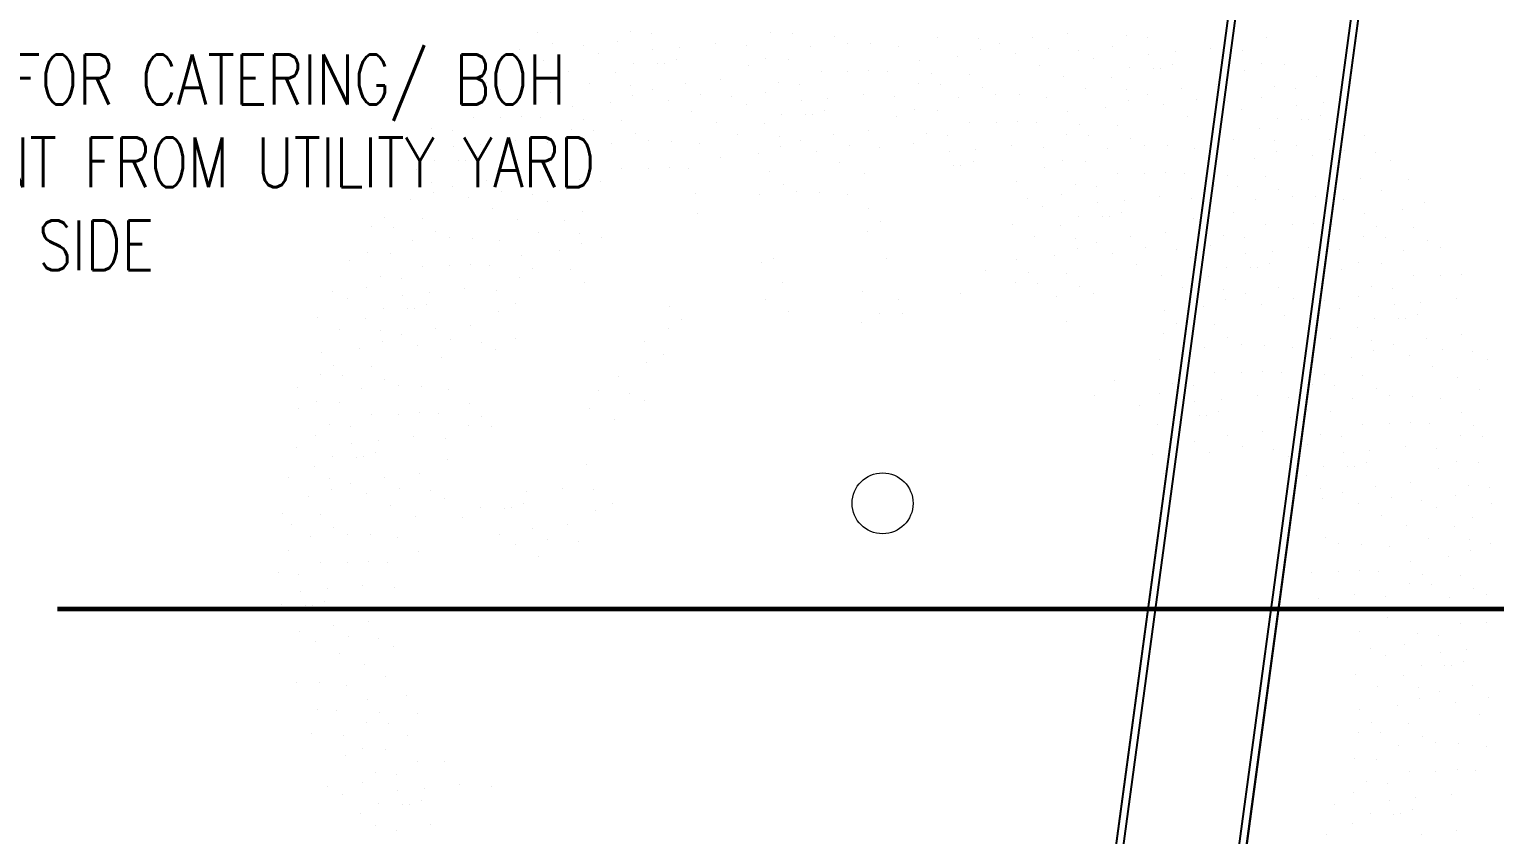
# Model space of a CAD drawing. Header units: metres. Extents: x 42 to 199, y -121 to 268.
# Drawn here: x 130.511 to 133.459, y -57.983 to -56.362 of the extents above; entities that cross this region are included whole.
import ezdxf
from ezdxf.enums import TextEntityAlignment as Align

# ---------------------------------------------------------------- set-up
doc = ezdxf.new("R2010")
doc.units = ezdxf.units.M
doc.header["$LTSCALE"] = 0.3
doc.linetypes.add('DASHDOT2', pattern=[0.5, 0.25, -0.125, 0, -0.125])
doc.layers.get('0').update_dxf_attribs({"color": 8})
for name, color, linetype, lineweight in [('A-AnnO-section lines', 8, 'Continuous', 18), ('A-LANDSCAPE', 8, 'Continuous', 5), ('DA HOUSE ARCH LAYOUT', 8, 'Continuous', 9)]:
    doc.layers.add(name, color=color, linetype=linetype, lineweight=lineweight)
for name, color, linetype in [('A-Site Boundary', 8, 'Continuous'), ('A-TEXT ARCHITECURAL', 8, 'Continuous'), ('A-Wall-Full', 8, 'Continuous'), ('A-Wall-Plst', 8, 'Continuous')]:
    doc.layers.add(name, color=color, linetype=linetype)
doc.styles.add('ROMANS', font='romans.shx', dxfattribs={"width": 0.8, "height": 0.5})
doc.styles.get("Standard").update_dxf_attribs({"font": 'arial.ttf'})

# ---------------------------------------------------------------- blocks, each defined once
blk = doc.blocks.new('zw$195B-flat-1-flat-1-flat-1-flat-1-flat-1-flat-1')
at = {"layer": 'A-Site Boundary', "color": 8, "ltscale": 0.6}
for points in [[(-3.9776, -0.1085), (-3.4816, 5.5764), (-2.9436, 11.7416), (-2.5633, 16.1008), (-2.2011, 20.2521), (1.5727, 19.7419), (5.0323, 19.2741), (8.9429, 18.7454), (12.7318, 18.2331), (16.7243, 17.6933), (21.1213, 17.0988), (25.111, 16.5594), (27.3947, 16.2506), (29.2079, 16.0055), (32.0196, 15.6253), (31.5318, 10.718), (30.9785, 5.1523), (30.2862, -1.8121)], [(-3.7186, -0.1311), (-3.2226, 5.5538), (-2.6846, 11.719), (-2.3043, 16.0782), (-1.9657, 19.9579), (1.5378, 19.4842), (4.9975, 19.0165), (8.9081, 18.4878), (12.6969, 17.9755), (16.6894, 17.4357), (21.0864, 16.8412), (25.0762, 16.3017), (27.3599, 15.993), (29.173, 15.7478), (31.7361, 15.4013), (31.2731, 10.7437), (30.7198, 5.178), (30.0275, -1.7864)]]:
    blk.add_lwpolyline(points, dxfattribs=at)
blk = doc.blocks.new('zw$CD40')
at = {"color": 8, "linetype": 'DASHDOT2', "ltscale": 0.3, "const_width": 0.0000907}
blk.add_lwpolyline([(0.040128, 0.002699), (0.003069, 0.002699)], dxfattribs=at)
at = {"color": 8}
blk.add_attdef("A'", text='', height=0.003, dxfattribs=at).set_placement((0.04437, 0.002721), align=Align.MIDDLE)
blk = doc.blocks.new('SECTION LINES')
at = {"layer": 'A-AnnO-section lines', "color": 8, "xscale": 100, "yscale": 100, "zscale": 100, "rotation": 359.9999999999997}
blk.add_blockref('zw$CD40', (130.2605, -57.7984, -28.1122), dxfattribs=at)
blk = doc.blocks.new('MUSTER_0')
at = {"color": 8, "linetype": 'Continuous', "transparency": 33554585}
for p, q in [((5.4788, -0.6798), (5.4788, -0.6798)), ((5.5648, -0.6858), (5.5648, -0.6858)), ((5.7638, -0.6818), (5.7638, -0.6818)), ((5.3288, -0.7253), (5.3288, -0.7253)), ((5.3903, -0.7353), (5.3903, -0.7353)), ((5.5813, -0.7438), (5.5813, -0.7438)), ((5.6598, -0.7358), (5.6598, -0.7358)), ((5.3113, -0.7838), (5.3113, -0.7838)), ((5.4993, -0.7658), (5.4993, -0.7658)), ((5.8113, -0.7838), (5.8113, -0.7838)), ((5.0218, -0.8358), (5.0218, -0.8358)), ((5.1068, -0.8063), (5.1068, -0.8063)), ((5.2078, -0.8393), (5.2078, -0.8393)), ((5.2478, -0.8353), (5.2478, -0.8353)), ((5.3793, -0.8188), (5.3793, -0.8188)), ((5.5218, -0.8358), (5.5218, -0.8358)), ((5.6068, -0.8063), (5.6068, -0.8063)), ((5.7078, -0.8393), (5.7078, -0.8393)), ((5.7478, -0.8353), (5.7478, -0.8353)), ((4.8643, -0.8778), (4.8643, -0.8778)), ((5.0158, -0.8833), (5.0158, -0.8833)), ((5.1353, -0.8868), (5.1353, -0.8868)), ((5.2723, -0.8678), (5.2723, -0.8678)), ((5.3643, -0.8778), (5.3643, -0.8778)), ((5.5158, -0.8833), (5.5158, -0.8833)), ((5.6353, -0.8868), (5.6353, -0.8868)), ((5.7723, -0.8678), (5.7723, -0.8678)), ((4.7433, -0.9168), (4.7433, -0.9168)), ((4.9033, -0.9303), (4.9033, -0.9303)), ((5.2433, -0.9168), (5.2433, -0.9168)), ((5.2803, -0.8888), (5.2803, -0.8888)), ((5.4033, -0.9303), (5.4033, -0.9303)), ((5.7433, -0.9168), (5.7433, -0.9168)), ((5.7803, -0.8888), (5.7803, -0.8888)), ((4.6948, -0.9388), (4.6948, -0.9388)), ((4.8033, -0.9608), (4.8033, -0.9608)), ((4.8728, -0.9468), (4.8728, -0.9468)), ((4.9903, -0.9373), (4.9903, -0.9373)), ((5.0683, -0.9448), (5.0683, -0.9448)), ((5.1948, -0.9388), (5.1948, -0.9388)), ((5.3033, -0.9608), (5.3033, -0.9608)), ((5.3728, -0.9468), (5.3728, -0.9468)), ((5.4903, -0.9373), (5.4903, -0.9373)), ((5.5683, -0.9448), (5.5683, -0.9448)), ((5.6948, -0.9388), (5.6948, -0.9388)), ((5.8033, -0.9608), (5.8033, -0.9608)), ((4.5493, -1.0133), (4.5493, -1.0133)), ((4.6318, -0.9968), (4.6318, -0.9968)), ((4.7103, -1.0038), (4.7103, -1.0038)), ((4.8508, -1.0043), (4.8508, -1.0043)), ((4.9473, -0.9908), (4.9473, -0.9908)), ((5.0493, -1.0133), (5.0493, -1.0133)), ((5.1318, -0.9968), (5.1318, -0.9968)), ((5.2103, -1.0038), (5.2103, -1.0038)), ((5.3508, -1.0043), (5.3508, -1.0043)), ((5.4473, -0.9908), (5.4473, -0.9908)), ((5.5493, -1.0133), (5.5493, -1.0133)), ((5.6318, -0.9968), (5.6318, -0.9968)), ((5.7103, -1.0038), (5.7103, -1.0038)), ((5.8508, -1.0043), (5.8508, -1.0043)), ((4.4118, -1.0718), (4.4118, -1.0718)), ((4.5268, -1.0523), (4.5268, -1.0523)), ((4.6528, -1.0668), (4.6528, -1.0668)), ((4.7563, -1.0328), (4.7563, -1.0328)), ((4.9118, -1.0718), (4.9118, -1.0718)), ((5.0268, -1.0523), (5.0268, -1.0523)), ((5.1528, -1.0668), (5.1528, -1.0668)), ((5.2563, -1.0328), (5.2563, -1.0328)), ((5.4118, -1.0718), (5.4118, -1.0718)), ((5.5268, -1.0523), (5.5268, -1.0523)), ((5.6528, -1.0668), (5.6528, -1.0668)), ((5.7563, -1.0328), (5.7563, -1.0328)), ((5.9118, -1.0718), (5.9118, -1.0718)), ((4.3118, -1.0783), (4.3118, -1.0783)), ((4.4998, -1.1013), (4.4998, -1.1013)), ((4.5693, -1.0808), (4.5693, -1.0808)), ((4.6923, -1.1123), (4.6923, -1.1123)), ((4.8118, -1.0783), (4.8118, -1.0783)), ((4.9998, -1.1013), (4.9998, -1.1013)), ((5.0693, -1.0808), (5.0693, -1.0808)), ((5.1923, -1.1123), (5.1923, -1.1123)), ((5.3118, -1.0783), (5.3118, -1.0783)), ((5.4998, -1.1013), (5.4998, -1.1013)), ((5.5693, -1.0808), (5.5693, -1.0808)), ((5.8118, -1.0783), (5.8118, -1.0783)), ((4.3043, -1.1313), (4.3043, -1.1313)), ((4.3973, -1.1493), (4.3973, -1.1493)), ((4.6328, -1.1383), (4.6328, -1.1383)), ((4.8043, -1.1313), (4.8043, -1.1313)), ((4.8973, -1.1493), (4.8973, -1.1493)), ((5.1328, -1.1383), (5.1328, -1.1383)), ((5.3043, -1.1313), (5.3043, -1.1313)), ((5.3973, -1.1493), (5.3973, -1.1493)), ((4.2638, -1.1818), (4.2638, -1.1818)), ((4.4788, -1.1798), (4.4788, -1.1798)), ((4.5648, -1.1858), (4.5648, -1.1858)), ((4.7638, -1.1818), (4.7638, -1.1818)), ((4.9788, -1.1798), (4.9788, -1.1798)), ((5.0648, -1.1858), (5.0648, -1.1858)), ((5.2638, -1.1818), (5.2638, -1.1818)), ((4.0813, -1.2438), (4.0813, -1.2438)), ((4.1598, -1.2358), (4.1598, -1.2358)), ((4.3288, -1.2253), (4.3288, -1.2253)), ((4.3903, -1.2353), (4.3903, -1.2353)), ((4.5813, -1.2438), (4.5813, -1.2438)), ((4.6598, -1.2358), (4.6598, -1.2358)), ((4.8288, -1.2253), (4.8288, -1.2253)), ((4.8903, -1.2353), (4.8903, -1.2353)), ((5.0813, -1.2438), (5.0813, -1.2438)), ((5.1598, -1.2358), (5.1598, -1.2358)), ((4.1068, -1.3063), (4.1068, -1.3063)), ((4.3113, -1.2838), (4.3113, -1.2838)), ((4.4993, -1.2658), (4.4993, -1.2658)), ((4.6068, -1.3063), (4.6068, -1.3063)), ((4.8113, -1.2838), (4.8113, -1.2838)), ((4.9993, -1.2658), (4.9993, -1.2658)), ((5.1068, -1.3063), (5.1068, -1.3063)), ((4.0218, -1.3358), (4.0218, -1.3358)), ((4.2078, -1.3393), (4.2078, -1.3393)), ((4.2478, -1.3353), (4.2478, -1.3353)), ((4.3793, -1.3188), (4.3793, -1.3188)), ((4.5218, -1.3358), (4.5218, -1.3358)), ((4.7078, -1.3393), (4.7078, -1.3393)), ((4.7478, -1.3353), (4.7478, -1.3353)), ((4.8793, -1.3188), (4.8793, -1.3188)), ((5.0218, -1.3358), (5.0218, -1.3358)), ((5.2078, -1.3393), (5.2078, -1.3393)), ((5.2478, -1.3353), (5.2478, -1.3353)), ((4.0158, -1.3833), (4.0158, -1.3833)), ((4.1353, -1.3868), (4.1353, -1.3868)), ((4.2723, -1.3678), (4.2723, -1.3678)), ((4.2803, -1.3888), (4.2803, -1.3888)), ((4.3643, -1.3778), (4.3643, -1.3778)), ((4.5158, -1.3833), (4.5158, -1.3833)), ((4.6353, -1.3868), (4.6353, -1.3868)), ((4.7723, -1.3678), (4.7723, -1.3678)), ((4.7803, -1.3888), (4.7803, -1.3888)), ((4.8643, -1.3778), (4.8643, -1.3778)), ((5.0158, -1.3833), (5.0158, -1.3833)), ((5.1353, -1.3868), (5.1353, -1.3868)), ((3.9033, -1.4303), (3.9033, -1.4303)), ((3.9903, -1.4373), (3.9903, -1.4373)), ((4.0683, -1.4448), (4.0683, -1.4448)), ((4.1948, -1.4388), (4.1948, -1.4388)), ((4.2433, -1.4168), (4.2433, -1.4168)), ((4.3728, -1.4468), (4.3728, -1.4468)), ((4.4033, -1.4303), (4.4033, -1.4303)), ((4.4903, -1.4373), (4.4903, -1.4373)), ((4.5683, -1.4448), (4.5683, -1.4448)), ((4.6948, -1.4388), (4.6948, -1.4388)), ((4.7433, -1.4168), (4.7433, -1.4168)), ((4.8728, -1.4468), (4.8728, -1.4468)), ((4.9033, -1.4303), (4.9033, -1.4303)), ((3.9473, -1.4908), (3.9473, -1.4908)), ((4.3033, -1.4608), (4.3033, -1.4608)), ((4.4473, -1.4908), (4.4473, -1.4908)), ((4.8033, -1.4608), (4.8033, -1.4608)), ((3.8508, -1.5043), (3.8508, -1.5043)), ((4.0493, -1.5133), (4.0493, -1.5133)), ((4.1318, -1.4968), (4.1318, -1.4968)), ((4.2103, -1.5038), (4.2103, -1.5038)), ((4.2563, -1.5328), (4.2563, -1.5328)), ((4.3508, -1.5043), (4.3508, -1.5043)), ((4.5493, -1.5133), (4.5493, -1.5133)), ((4.6318, -1.4968), (4.6318, -1.4968)), ((4.7103, -1.5038), (4.7103, -1.5038)), ((4.7563, -1.5328), (4.7563, -1.5328)), ((4.8508, -1.5043), (4.8508, -1.5043)), ((3.8118, -1.5783), (3.8118, -1.5783)), ((3.9118, -1.5718), (3.9118, -1.5718)), ((4.0268, -1.5523), (4.0268, -1.5523)), ((4.0693, -1.5808), (4.0693, -1.5808)), ((4.1528, -1.5668), (4.1528, -1.5668)), ((4.3118, -1.5783), (4.3118, -1.5783)), ((4.4118, -1.5718), (4.4118, -1.5718)), ((4.5268, -1.5523), (4.5268, -1.5523)), ((4.5693, -1.5808), (4.5693, -1.5808)), ((4.6528, -1.5668), (4.6528, -1.5668)), ((4.8118, -1.5783), (4.8118, -1.5783)), ((3.8043, -1.6313), (3.8043, -1.6313)), ((3.9998, -1.6013), (3.9998, -1.6013)), ((4.1923, -1.6123), (4.1923, -1.6123)), ((4.3043, -1.6313), (4.3043, -1.6313)), ((4.4998, -1.6013), (4.4998, -1.6013)), ((4.6923, -1.6123), (4.6923, -1.6123)), ((4.8043, -1.6313), (4.8043, -1.6313)), ((3.7638, -1.6818), (3.7638, -1.6818)), ((3.8973, -1.6493), (3.8973, -1.6493)), ((3.9788, -1.6798), (3.9788, -1.6798)), ((4.1328, -1.6383), (4.1328, -1.6383)), ((4.2638, -1.6818), (4.2638, -1.6818)), ((4.3973, -1.6493), (4.3973, -1.6493)), ((4.4788, -1.6798), (4.4788, -1.6798)), ((4.6328, -1.6383), (4.6328, -1.6383)), ((4.7638, -1.6818), (4.7638, -1.6818)), ((3.8288, -1.7253), (3.8288, -1.7253)), ((4.0648, -1.6858), (4.0648, -1.6858)), ((4.3288, -1.7253), (4.3288, -1.7253)), ((4.5648, -1.6858), (4.5648, -1.6858)), ((4.8288, -1.7253), (4.8288, -1.7253)), ((3.8903, -1.7353), (3.8903, -1.7353)), ((3.9993, -1.7658), (3.9993, -1.7658)), ((4.0813, -1.7438), (4.0813, -1.7438)), ((4.1598, -1.7358), (4.1598, -1.7358)), ((4.3903, -1.7353), (4.3903, -1.7353)), ((4.4993, -1.7658), (4.4993, -1.7658)), ((4.5813, -1.7438), (4.5813, -1.7438)), ((4.6598, -1.7358), (4.6598, -1.7358)), ((3.8113, -1.7838), (3.8113, -1.7838)), ((3.8793, -1.8188), (3.8793, -1.8188)), ((4.1068, -1.8063), (4.1068, -1.8063)), ((4.3113, -1.7838), (4.3113, -1.7838)), ((4.3793, -1.8188), (4.3793, -1.8188)), ((4.6068, -1.8063), (4.6068, -1.8063)), ((4.8113, -1.7838), (4.8113, -1.7838)), ((4.8793, -1.8188), (4.8793, -1.8188)), ((3.7078, -1.8393), (3.7078, -1.8393)), ((3.7478, -1.8353), (3.7478, -1.8353)), ((3.7723, -1.8678), (3.7723, -1.8678)), ((4.0218, -1.8358), (4.0218, -1.8358)), ((4.2078, -1.8393), (4.2078, -1.8393)), ((4.2478, -1.8353), (4.2478, -1.8353)), ((4.2723, -1.8678), (4.2723, -1.8678)), ((4.5218, -1.8358), (4.5218, -1.8358)), ((4.7078, -1.8393), (4.7078, -1.8393)), ((4.7478, -1.8353), (4.7478, -1.8353)), ((4.7723, -1.8678), (4.7723, -1.8678)), ((3.6353, -1.8868), (3.6353, -1.8868)), ((3.7803, -1.8888), (3.7803, -1.8888)), ((3.8643, -1.8778), (3.8643, -1.8778)), ((4.0158, -1.8833), (4.0158, -1.8833)), ((4.1353, -1.8868), (4.1353, -1.8868)), ((4.2803, -1.8888), (4.2803, -1.8888)), ((4.3643, -1.8778), (4.3643, -1.8778)), ((4.5158, -1.8833), (4.5158, -1.8833)), ((4.6353, -1.8868), (4.6353, -1.8868)), ((4.7803, -1.8888), (4.7803, -1.8888)), ((4.8643, -1.8778), (4.8643, -1.8778)), ((3.6948, -1.9388), (3.6948, -1.9388)), ((3.7433, -1.9168), (3.7433, -1.9168)), ((3.8033, -1.9608), (3.8033, -1.9608)), ((3.8728, -1.9468), (3.8728, -1.9468)), ((3.9033, -1.9303), (3.9033, -1.9303)), ((3.9903, -1.9373), (3.9903, -1.9373)), ((4.0683, -1.9448), (4.0683, -1.9448)), ((4.1948, -1.9388), (4.1948, -1.9388)), ((4.2433, -1.9168), (4.2433, -1.9168)), ((4.3033, -1.9608), (4.3033, -1.9608)), ((4.3728, -1.9468), (4.3728, -1.9468)), ((4.4033, -1.9303), (4.4033, -1.9303)), ((4.4903, -1.9373), (4.4903, -1.9373)), ((4.5683, -1.9448), (4.5683, -1.9448)), ((4.6948, -1.9388), (4.6948, -1.9388)), ((4.7433, -1.9168), (4.7433, -1.9168)), ((4.8033, -1.9608), (4.8033, -1.9608)), ((4.8728, -1.9468), (4.8728, -1.9468)), ((4.9033, -1.9303), (4.9033, -1.9303)), ((4.9903, -1.9373), (4.9903, -1.9373)), ((3.6318, -1.9968), (3.6318, -1.9968)), ((3.7103, -2.0038), (3.7103, -2.0038)), ((3.8508, -2.0043), (3.8508, -2.0043)), ((3.9473, -1.9908), (3.9473, -1.9908)), ((4.1318, -1.9968), (4.1318, -1.9968)), ((4.2103, -2.0038), (4.2103, -2.0038)), ((4.3508, -2.0043), (4.3508, -2.0043)), ((4.4473, -1.9908), (4.4473, -1.9908)), ((4.6318, -1.9968), (4.6318, -1.9968)), ((4.7103, -2.0038), (4.7103, -2.0038)), ((4.8508, -2.0043), (4.8508, -2.0043)), ((4.9473, -1.9908), (4.9473, -1.9908)), ((3.7563, -2.0328), (3.7563, -2.0328)), ((4.0268, -2.0523), (4.0268, -2.0523)), ((4.0493, -2.0133), (4.0493, -2.0133)), ((4.2563, -2.0328), (4.2563, -2.0328)), ((4.5268, -2.0523), (4.5268, -2.0523)), ((4.5493, -2.0133), (4.5493, -2.0133)), ((4.7563, -2.0328), (4.7563, -2.0328)), ((3.5693, -2.0808), (3.5693, -2.0808)), ((3.6528, -2.0668), (3.6528, -2.0668)), ((3.8118, -2.0783), (3.8118, -2.0783)), ((3.9118, -2.0718), (3.9118, -2.0718)), ((3.9998, -2.1013), (3.9998, -2.1013)), ((4.0693, -2.0808), (4.0693, -2.0808)), ((4.1528, -2.0668), (4.1528, -2.0668)), ((4.3118, -2.0783), (4.3118, -2.0783)), ((4.4118, -2.0718), (4.4118, -2.0718)), ((4.4998, -2.1013), (4.4998, -2.1013)), ((4.5693, -2.0808), (4.5693, -2.0808)), ((4.6528, -2.0668), (4.6528, -2.0668)), ((4.8118, -2.0783), (4.8118, -2.0783)), ((3.6328, -2.1383), (3.6328, -2.1383)), ((3.6923, -2.1123), (3.6923, -2.1123)), ((3.8043, -2.1313), (3.8043, -2.1313)), ((3.8973, -2.1493), (3.8973, -2.1493)), ((4.1328, -2.1383), (4.1328, -2.1383)), ((4.1923, -2.1123), (4.1923, -2.1123)), ((4.3043, -2.1313), (4.3043, -2.1313)), ((4.3973, -2.1493), (4.3973, -2.1493)), ((3.7638, -2.1818), (3.7638, -2.1818)), ((3.9788, -2.1798), (3.9788, -2.1798)), ((4.0648, -2.1858), (4.0648, -2.1858)), ((4.2638, -2.1818), (4.2638, -2.1818)), ((4.7638, -2.1818), (4.7638, -2.1818)), ((3.6598, -2.2358), (3.6598, -2.2358)), ((3.8288, -2.2253), (3.8288, -2.2253)), ((3.8903, -2.2353), (3.8903, -2.2353)), ((4.1598, -2.2358), (4.1598, -2.2358)), ((4.3288, -2.2253), (4.3288, -2.2253)), ((4.3903, -2.2353), (4.3903, -2.2353)), ((4.8288, -2.2253), (4.8288, -2.2253)), ((3.8113, -2.2838), (3.8113, -2.2838)), ((3.9993, -2.2658), (3.9993, -2.2658)), ((4.0813, -2.2438), (4.0813, -2.2438)), ((4.3113, -2.2838), (4.3113, -2.2838)), ((3.7478, -2.3353), (3.7478, -2.3353)), ((3.8793, -2.3188), (3.8793, -2.3188)), ((4.0218, -2.3358), (4.0218, -2.3358)), ((4.1068, -2.3063), (4.1068, -2.3063)), ((4.2478, -2.3353), (4.2478, -2.3353)), ((4.3793, -2.3188), (4.3793, -2.3188)), ((4.5218, -2.3358), (4.5218, -2.3358)), ((3.7078, -2.3393), (3.7078, -2.3393)), ((3.7723, -2.3678), (3.7723, -2.3678)), ((3.8643, -2.3778), (3.8643, -2.3778)), ((4.0158, -2.3833), (4.0158, -2.3833)), ((4.2078, -2.3393), (4.2078, -2.3393)), ((4.2723, -2.3678), (4.2723, -2.3678)), ((4.3643, -2.3778), (4.3643, -2.3778)), ((4.5158, -2.3833), (4.5158, -2.3833)), ((3.7433, -2.4168), (3.7433, -2.4168)), ((3.7803, -2.3888), (3.7803, -2.3888)), ((3.9033, -2.4303), (3.9033, -2.4303)), ((4.1353, -2.3868), (4.1353, -2.3868)), ((4.2433, -2.4168), (4.2433, -2.4168)), ((4.2803, -2.3888), (4.2803, -2.3888)), ((4.4033, -2.4303), (4.4033, -2.4303)), ((4.6353, -2.3868), (4.6353, -2.3868)), ((3.6948, -2.4388), (3.6948, -2.4388)), ((3.8033, -2.4608), (3.8033, -2.4608)), ((3.8728, -2.4468), (3.8728, -2.4468)), ((3.9903, -2.4373), (3.9903, -2.4373)), ((4.0683, -2.4448), (4.0683, -2.4448)), ((4.1948, -2.4388), (4.1948, -2.4388)), ((4.3033, -2.4608), (4.3033, -2.4608)), ((4.3728, -2.4468), (4.3728, -2.4468)), ((4.4903, -2.4373), (4.4903, -2.4373)), ((4.5683, -2.4448), (4.5683, -2.4448)), ((3.7103, -2.5038), (3.7103, -2.5038)), ((3.8508, -2.5043), (3.8508, -2.5043)), ((3.9473, -2.4908), (3.9473, -2.4908)), ((4.0493, -2.5133), (4.0493, -2.5133)), ((4.1318, -2.4968), (4.1318, -2.4968)), ((4.2103, -2.5038), (4.2103, -2.5038)), ((4.3508, -2.5043), (4.3508, -2.5043)), ((4.4473, -2.4908), (4.4473, -2.4908)), ((4.5493, -2.5133), (4.5493, -2.5133)), ((3.7563, -2.5328), (3.7563, -2.5328)), ((4.0268, -2.5523), (4.0268, -2.5523)), ((4.1528, -2.5668), (4.1528, -2.5668)), ((4.2563, -2.5328), (4.2563, -2.5328)), ((4.5268, -2.5523), (4.5268, -2.5523)), ((3.8118, -2.5783), (3.8118, -2.5783)), ((3.9118, -2.5718), (3.9118, -2.5718)), ((3.9998, -2.6013), (3.9998, -2.6013)), ((4.0693, -2.5808), (4.0693, -2.5808)), ((4.1923, -2.6123), (4.1923, -2.6123)), ((4.3118, -2.5783), (4.3118, -2.5783)), ((4.4118, -2.5718), (4.4118, -2.5718)), ((4.4998, -2.6013), (4.4998, -2.6013)), ((4.5693, -2.5808), (4.5693, -2.5808)), ((3.8043, -2.6313), (3.8043, -2.6313)), ((3.8973, -2.6493), (3.8973, -2.6493)), ((4.1328, -2.6383), (4.1328, -2.6383)), ((4.3043, -2.6313), (4.3043, -2.6313)), ((4.3973, -2.6493), (4.3973, -2.6493)), ((3.7638, -2.6818), (3.7638, -2.6818)), ((3.9788, -2.6798), (3.9788, -2.6798)), ((4.0648, -2.6858), (4.0648, -2.6858)), ((4.2638, -2.6818), (4.2638, -2.6818)), ((4.5648, -2.6858), (4.5648, -2.6858)), ((3.8288, -2.7253), (3.8288, -2.7253)), ((3.8903, -2.7353), (3.8903, -2.7353)), ((4.0813, -2.7438), (4.0813, -2.7438)), ((4.1598, -2.7358), (4.1598, -2.7358)), ((4.6598, -2.7358), (4.6598, -2.7358)), ((3.8113, -2.7838), (3.8113, -2.7838)), ((3.9993, -2.7658), (3.9993, -2.7658)), ((3.8793, -2.8188), (3.8793, -2.8188)), ((4.0218, -2.8358), (4.0218, -2.8358)), ((4.1068, -2.8063), (4.1068, -2.8063)), ((4.2078, -2.8393), (4.2078, -2.8393)), ((4.2478, -2.8353), (4.2478, -2.8353)), ((3.8643, -2.8778), (3.8643, -2.8778)), ((4.0158, -2.8833), (4.0158, -2.8833)), ((4.1353, -2.8868), (4.1353, -2.8868)), ((4.2723, -2.8678), (4.2723, -2.8678)), ((4.2803, -2.8888), (4.2803, -2.8888)), ((4.7803, -2.8888), (4.7803, -2.8888)), ((3.9033, -2.9303), (3.9033, -2.9303)), ((3.9903, -2.9373), (3.9903, -2.9373)), ((4.1948, -2.9388), (4.1948, -2.9388)), ((4.2433, -2.9168), (4.2433, -2.9168)), ((4.7433, -2.9168), (4.7433, -2.9168)), ((3.8728, -2.9468), (3.8728, -2.9468)), ((3.9473, -2.9908), (3.9473, -2.9908)), ((4.0683, -2.9448), (4.0683, -2.9448)), ((4.8033, -2.9608), (4.8033, -2.9608)), ((4.0493, -3.0133), (4.0493, -3.0133)), ((4.1318, -2.9968), (4.1318, -2.9968)), ((4.2103, -3.0038), (4.2103, -3.0038)), ((4.2563, -3.0328), (4.2563, -3.0328)), ((4.6318, -2.9968), (4.6318, -2.9968)), ((4.7563, -3.0328), (4.7563, -3.0328)), ((4.8508, -3.0043), (4.8508, -3.0043)), ((3.9118, -3.0718), (3.9118, -3.0718)), ((4.0268, -3.0523), (4.0268, -3.0523)), ((4.0693, -3.0808), (4.0693, -3.0808)), ((4.1528, -3.0668), (4.1528, -3.0668)), ((4.5268, -3.0523), (4.5268, -3.0523)), ((4.5693, -3.0808), (4.5693, -3.0808)), ((3.9998, -3.1013), (3.9998, -3.1013)), ((4.1923, -3.1123), (4.1923, -3.1123)), ((4.3043, -3.1313), (4.3043, -3.1313)), ((4.4998, -3.1013), (4.4998, -3.1013)), ((4.1328, -3.1383), (4.1328, -3.1383)), ((4.3973, -3.1493), (4.3973, -3.1493)), ((3.9788, -3.1798), (3.9788, -3.1798)), ((4.0648, -3.1858), (4.0648, -3.1858)), ((4.2638, -3.1818), (4.2638, -3.1818)), ((4.4788, -3.1798), (4.4788, -3.1798)), ((3.9993, -3.2658), (3.9993, -3.2658)), ((4.0813, -3.2438), (4.0813, -3.2438)), ((4.1598, -3.2358), (4.1598, -3.2358)), ((4.3288, -3.2253), (4.3288, -3.2253)), ((4.3903, -3.2353), (4.3903, -3.2353)), ((4.4993, -3.2658), (4.4993, -3.2658)), ((4.8903, -3.2353), (4.8903, -3.2353)), ((4.1068, -3.3063), (4.1068, -3.3063)), ((4.3113, -3.2838), (4.3113, -3.2838)), ((4.8113, -3.2838), (4.8113, -3.2838)), ((4.0218, -3.3358), (4.0218, -3.3358)), ((4.2078, -3.3393), (4.2078, -3.3393)), ((4.2478, -3.3353), (4.2478, -3.3353)), ((4.3793, -3.3188), (4.3793, -3.3188)), ((4.5218, -3.3358), (4.5218, -3.3358)), ((4.7478, -3.3353), (4.7478, -3.3353)), ((4.8793, -3.3188), (4.8793, -3.3188)), ((4.0158, -3.3833), (4.0158, -3.3833)), ((4.1353, -3.3868), (4.1353, -3.3868)), ((4.2723, -3.3678), (4.2723, -3.3678)), ((4.2803, -3.3888), (4.2803, -3.3888)), ((4.3643, -3.3778), (4.3643, -3.3778)), ((4.5158, -3.3833), (4.5158, -3.3833)), ((4.7723, -3.3678), (4.7723, -3.3678)), ((4.0683, -3.4448), (4.0683, -3.4448)), ((4.1948, -3.4388), (4.1948, -3.4388)), ((4.2433, -3.4168), (4.2433, -3.4168)), ((4.3728, -3.4468), (4.3728, -3.4468)), ((4.4033, -3.4303), (4.4033, -3.4303)), ((4.4903, -3.4373), (4.4903, -3.4373)), ((4.5683, -3.4448), (4.5683, -3.4448)), ((4.1318, -3.4968), (4.1318, -3.4968)), ((4.2103, -3.5038), (4.2103, -3.5038)), ((4.3033, -3.4608), (4.3033, -3.4608)), ((4.3508, -3.5043), (4.3508, -3.5043)), ((4.4473, -3.4908), (4.4473, -3.4908)), ((4.0493, -3.5133), (4.0493, -3.5133)), ((4.2563, -3.5328), (4.2563, -3.5328)), ((4.0693, -3.5808), (4.0693, -3.5808)), ((4.1528, -3.5668), (4.1528, -3.5668)), ((4.3118, -3.5783), (4.3118, -3.5783)), ((4.4118, -3.5718), (4.4118, -3.5718)), ((5.0268, -3.5523), (5.0268, -3.5523)), ((5.0693, -3.5808), (5.0693, -3.5808)), ((5.1528, -3.5668), (5.1528, -3.5668)), ((5.3118, -3.5783), (5.3118, -3.5783)), ((5.6528, -3.5668), (5.6528, -3.5668)), ((4.1328, -3.6383), (4.1328, -3.6383)), ((4.1923, -3.6123), (4.1923, -3.6123)), ((4.3043, -3.6313), (4.3043, -3.6313)), ((4.4998, -3.6013), (4.4998, -3.6013)), ((4.6328, -3.6383), (4.6328, -3.6383)), ((4.6923, -3.6123), (4.6923, -3.6123)), ((4.9998, -3.6013), (4.9998, -3.6013)), ((5.1328, -3.6383), (5.1328, -3.6383)), ((5.1923, -3.6123), (5.1923, -3.6123)), ((5.3043, -3.6313), (5.3043, -3.6313)), ((5.6328, -3.6383), (5.6328, -3.6383)), ((5.6923, -3.6123), (5.6923, -3.6123)), ((5.8043, -3.6313), (5.8043, -3.6313)), ((6.6328, -3.6383), (6.6328, -3.6383)), ((4.2638, -3.6818), (4.2638, -3.6818)), ((4.3973, -3.6493), (4.3973, -3.6493)), ((4.4788, -3.6798), (4.4788, -3.6798)), ((4.5648, -3.6858), (4.5648, -3.6858)), ((5.2638, -3.6818), (5.2638, -3.6818)), ((5.3973, -3.6493), (5.3973, -3.6493)), ((5.5648, -3.6858), (5.5648, -3.6858)), ((5.7638, -3.6818), (5.7638, -3.6818)), ((4.1598, -3.7358), (4.1598, -3.7358)), ((4.3288, -3.7253), (4.3288, -3.7253)), ((4.3903, -3.7353), (4.3903, -3.7353)), ((5.3288, -3.7253), (5.3288, -3.7253)), ((5.3903, -3.7353), (5.3903, -3.7353)), ((5.6598, -3.7358), (5.6598, -3.7358)), ((5.8288, -3.7253), (5.8288, -3.7253)), ((5.8903, -3.7353), (5.8903, -3.7353)), ((6.6598, -3.7358), (6.6598, -3.7358)), ((4.3113, -3.7838), (4.3113, -3.7838)), ((4.4993, -3.7658), (4.4993, -3.7658)), ((4.5813, -3.7438), (4.5813, -3.7438)), ((5.8113, -3.7838), (5.8113, -3.7838)), ((6.8113, -3.7838), (6.8113, -3.7838)), ((4.3793, -3.8188), (4.3793, -3.8188)), ((4.6068, -3.8063), (4.6068, -3.8063)), ((5.8793, -3.8188), (5.8793, -3.8188)), ((6.6068, -3.8063), (6.6068, -3.8063)), ((4.2078, -3.8393), (4.2078, -3.8393)), ((4.2478, -3.8353), (4.2478, -3.8353)), ((4.2723, -3.8678), (4.2723, -3.8678)), ((4.3643, -3.8778), (4.3643, -3.8778)), ((4.5218, -3.8358), (4.5218, -3.8358)), ((4.8643, -3.8778), (4.8643, -3.8778)), ((5.7078, -3.8393), (5.7078, -3.8393)), ((5.7478, -3.8353), (5.7478, -3.8353)), ((5.7723, -3.8678), (5.7723, -3.8678)), ((5.8643, -3.8778), (5.8643, -3.8778)), ((6.7078, -3.8393), (6.7078, -3.8393)), ((6.7478, -3.8353), (6.7478, -3.8353)), ((6.7723, -3.8678), (6.7723, -3.8678)), ((6.8643, -3.8778), (6.8643, -3.8778)), ((4.2433, -3.9168), (4.2433, -3.9168)), ((4.2803, -3.8888), (4.2803, -3.8888)), ((4.5158, -3.8833), (4.5158, -3.8833)), ((4.6353, -3.8868), (4.6353, -3.8868)), ((5.0158, -3.8833), (5.0158, -3.8833)), ((5.7803, -3.8888), (5.7803, -3.8888)), ((6.6353, -3.8868), (6.6353, -3.8868)), ((6.7433, -3.9168), (6.7433, -3.9168)), ((6.7803, -3.8888), (6.7803, -3.8888)), ((4.1948, -3.9388), (4.1948, -3.9388)), ((4.3033, -3.9608), (4.3033, -3.9608)), ((4.3728, -3.9468), (4.3728, -3.9468)), ((4.4033, -3.9303), (4.4033, -3.9303)), ((4.4903, -3.9373), (4.4903, -3.9373)), ((4.5683, -3.9448), (4.5683, -3.9448)), ((4.6948, -3.9388), (4.6948, -3.9388)), ((4.8033, -3.9608), (4.8033, -3.9608)), ((4.8728, -3.9468), (4.8728, -3.9468)), ((4.9033, -3.9303), (4.9033, -3.9303)), ((4.9903, -3.9373), (4.9903, -3.9373)), ((5.8033, -3.9608), (5.8033, -3.9608)), ((6.4903, -3.9373), (6.4903, -3.9373)), ((6.5683, -3.9448), (6.5683, -3.9448)), ((6.6948, -3.9388), (6.6948, -3.9388)), ((6.8033, -3.9608), (6.8033, -3.9608)), ((6.8728, -3.9468), (6.8728, -3.9468)), ((4.2103, -4.0038), (4.2103, -4.0038)), ((4.3508, -4.0043), (4.3508, -4.0043)), ((4.4473, -3.9908), (4.4473, -3.9908)), ((4.5493, -4.0133), (4.5493, -4.0133)), ((4.6318, -3.9968), (4.6318, -3.9968)), ((4.7103, -4.0038), (4.7103, -4.0038)), ((4.8508, -4.0043), (4.8508, -4.0043)), ((4.9473, -3.9908), (4.9473, -3.9908)), ((5.5493, -4.0133), (5.5493, -4.0133)), ((5.8508, -4.0043), (5.8508, -4.0043)), ((6.4473, -3.9908), (6.4473, -3.9908)), ((6.5493, -4.0133), (6.5493, -4.0133)), ((6.6318, -3.9968), (6.6318, -3.9968)), ((6.7103, -4.0038), (6.7103, -4.0038)), ((6.8508, -4.0043), (6.8508, -4.0043)), ((4.2563, -4.0328), (4.2563, -4.0328)), ((4.5268, -4.0523), (4.5268, -4.0523)), ((4.7563, -4.0328), (4.7563, -4.0328)), ((5.0268, -4.0523), (5.0268, -4.0523)), ((5.2563, -4.0328), (5.2563, -4.0328)), ((5.5268, -4.0523), (5.5268, -4.0523)), ((6.5268, -4.0523), (6.5268, -4.0523)), ((6.7563, -4.0328), (6.7563, -4.0328)), ((4.3118, -4.0783), (4.3118, -4.0783)), ((4.4118, -4.0718), (4.4118, -4.0718)), ((4.4998, -4.1013), (4.4998, -4.1013)), ((4.5693, -4.0808), (4.5693, -4.0808)), ((4.6528, -4.0668), (4.6528, -4.0668)), ((4.6923, -4.1123), (4.6923, -4.1123)), ((4.8118, -4.0783), (4.8118, -4.0783)), ((4.9118, -4.0718), (4.9118, -4.0718)), ((4.9998, -4.1013), (4.9998, -4.1013)), ((5.0693, -4.0808), (5.0693, -4.0808)), ((5.1528, -4.0668), (5.1528, -4.0668)), ((5.1923, -4.1123), (5.1923, -4.1123)), ((5.3118, -4.0783), (5.3118, -4.0783)), ((5.4998, -4.1013), (5.4998, -4.1013)), ((5.5693, -4.0808), (5.5693, -4.0808)), ((5.6923, -4.1123), (5.6923, -4.1123)), ((5.8118, -4.0783), (5.8118, -4.0783)), ((5.9998, -4.1013), (5.9998, -4.1013)), ((6.1923, -4.1123), (6.1923, -4.1123)), ((6.3118, -4.0783), (6.3118, -4.0783)), ((6.4118, -4.0718), (6.4118, -4.0718)), ((6.4998, -4.1013), (6.4998, -4.1013)), ((6.5693, -4.0808), (6.5693, -4.0808)), ((6.6528, -4.0668), (6.6528, -4.0668)), ((6.6923, -4.1123), (6.6923, -4.1123)), ((6.8118, -4.0783), (6.8118, -4.0783)), ((4.3043, -4.1313), (4.3043, -4.1313)), ((4.3973, -4.1493), (4.3973, -4.1493)), ((4.6328, -4.1383), (4.6328, -4.1383)), ((4.8043, -4.1313), (4.8043, -4.1313)), ((4.8973, -4.1493), (4.8973, -4.1493)), ((5.1328, -4.1383), (5.1328, -4.1383)), ((5.3043, -4.1313), (5.3043, -4.1313)), ((5.6328, -4.1383), (5.6328, -4.1383)), ((5.8043, -4.1313), (5.8043, -4.1313)), ((5.8973, -4.1493), (5.8973, -4.1493)), ((6.1328, -4.1383), (6.1328, -4.1383)), ((6.3043, -4.1313), (6.3043, -4.1313)), ((6.3973, -4.1493), (6.3973, -4.1493)), ((6.6328, -4.1383), (6.6328, -4.1383)), ((6.8043, -4.1313), (6.8043, -4.1313)), ((4.4788, -4.1798), (4.4788, -4.1798)), ((4.5648, -4.1858), (4.5648, -4.1858)), ((4.7638, -4.1818), (4.7638, -4.1818)), ((4.9788, -4.1798), (4.9788, -4.1798)), ((5.0648, -4.1858), (5.0648, -4.1858)), ((5.2638, -4.1818), (5.2638, -4.1818)), ((5.4788, -4.1798), (5.4788, -4.1798)), ((5.5648, -4.1858), (5.5648, -4.1858)), ((5.7638, -4.1818), (5.7638, -4.1818)), ((5.9788, -4.1798), (5.9788, -4.1798)), ((6.0648, -4.1858), (6.0648, -4.1858)), ((6.2638, -4.1818), (6.2638, -4.1818)), ((6.4788, -4.1798), (6.4788, -4.1798)), ((6.5648, -4.1858), (6.5648, -4.1858)), ((4.3288, -4.2253), (4.3288, -4.2253)), ((4.3903, -4.2353), (4.3903, -4.2353)), ((4.5813, -4.2438), (4.5813, -4.2438)), ((4.6598, -4.2358), (4.6598, -4.2358)), ((4.8288, -4.2253), (4.8288, -4.2253)), ((4.8903, -4.2353), (4.8903, -4.2353)), ((5.0813, -4.2438), (5.0813, -4.2438)), ((5.1598, -4.2358), (5.1598, -4.2358)), ((5.3288, -4.2253), (5.3288, -4.2253)), ((5.3903, -4.2353), (5.3903, -4.2353)), ((5.5813, -4.2438), (5.5813, -4.2438)), ((5.6598, -4.2358), (5.6598, -4.2358)), ((5.8288, -4.2253), (5.8288, -4.2253)), ((5.8903, -4.2353), (5.8903, -4.2353)), ((6.0813, -4.2438), (6.0813, -4.2438)), ((6.1598, -4.2358), (6.1598, -4.2358)), ((6.3288, -4.2253), (6.3288, -4.2253)), ((6.3903, -4.2353), (6.3903, -4.2353)), ((6.5813, -4.2438), (6.5813, -4.2438)), ((6.6598, -4.2358), (6.6598, -4.2358)), ((4.3113, -4.2838), (4.3113, -4.2838)), ((4.4993, -4.2658), (4.4993, -4.2658)), ((4.8113, -4.2838), (4.8113, -4.2838)), ((4.9993, -4.2658), (4.9993, -4.2658)), ((5.3113, -4.2838), (5.3113, -4.2838)), ((5.4993, -4.2658), (5.4993, -4.2658)), ((5.8113, -4.2838), (5.8113, -4.2838)), ((5.9993, -4.2658), (5.9993, -4.2658)), ((6.3113, -4.2838), (6.3113, -4.2838)), ((6.4993, -4.2658), (6.4993, -4.2658)), ((4.3793, -4.3188), (4.3793, -4.3188)), ((4.5218, -4.3358), (4.5218, -4.3358)), ((4.6068, -4.3063), (4.6068, -4.3063)), ((4.7078, -4.3393), (4.7078, -4.3393)), ((4.7478, -4.3353), (4.7478, -4.3353)), ((4.8793, -4.3188), (4.8793, -4.3188)), ((5.0218, -4.3358), (5.0218, -4.3358)), ((5.1068, -4.3063), (5.1068, -4.3063)), ((5.2078, -4.3393), (5.2078, -4.3393)), ((5.2478, -4.3353), (5.2478, -4.3353)), ((5.3793, -4.3188), (5.3793, -4.3188)), ((5.5218, -4.3358), (5.5218, -4.3358)), ((5.6068, -4.3063), (5.6068, -4.3063)), ((5.7078, -4.3393), (5.7078, -4.3393)), ((5.7478, -4.3353), (5.7478, -4.3353)), ((5.8793, -4.3188), (5.8793, -4.3188)), ((6.0218, -4.3358), (6.0218, -4.3358)), ((6.1068, -4.3063), (6.1068, -4.3063)), ((6.2078, -4.3393), (6.2078, -4.3393)), ((6.2478, -4.3353), (6.2478, -4.3353)), ((6.3793, -4.3188), (6.3793, -4.3188)), ((6.5218, -4.3358), (6.5218, -4.3358)), ((4.5158, -4.3833), (4.5158, -4.3833)), ((4.6353, -4.3868), (4.6353, -4.3868)), ((4.7723, -4.3678), (4.7723, -4.3678)), ((4.7803, -4.3888), (4.7803, -4.3888)), ((4.8643, -4.3778), (4.8643, -4.3778)), ((5.0158, -4.3833), (5.0158, -4.3833)), ((5.1353, -4.3868), (5.1353, -4.3868)), ((5.2723, -4.3678), (5.2723, -4.3678)), ((5.2803, -4.3888), (5.2803, -4.3888)), ((5.3643, -4.3778), (5.3643, -4.3778)), ((5.5158, -4.3833), (5.5158, -4.3833)), ((5.6353, -4.3868), (5.6353, -4.3868)), ((5.7723, -4.3678), (5.7723, -4.3678)), ((5.7803, -4.3888), (5.7803, -4.3888)), ((5.8643, -4.3778), (5.8643, -4.3778)), ((6.0158, -4.3833), (6.0158, -4.3833)), ((6.1353, -4.3868), (6.1353, -4.3868)), ((6.2723, -4.3678), (6.2723, -4.3678)), ((6.2803, -4.3888), (6.2803, -4.3888)), ((6.3643, -4.3778), (6.3643, -4.3778)), ((4.6948, -4.4388), (4.6948, -4.4388)), ((4.7433, -4.4168), (4.7433, -4.4168)), ((4.9033, -4.4303), (4.9033, -4.4303)), ((4.9903, -4.4373), (4.9903, -4.4373)), ((5.1948, -4.4388), (5.1948, -4.4388)), ((5.2433, -4.4168), (5.2433, -4.4168)), ((5.4033, -4.4303), (5.4033, -4.4303)), ((5.4903, -4.4373), (5.4903, -4.4373)), ((5.6948, -4.4388), (5.6948, -4.4388)), ((5.7433, -4.4168), (5.7433, -4.4168)), ((5.9033, -4.4303), (5.9033, -4.4303)), ((5.9903, -4.4373), (5.9903, -4.4373)), ((6.1948, -4.4388), (6.1948, -4.4388)), ((6.2433, -4.4168), (6.2433, -4.4168)), ((4.8033, -4.4608), (4.8033, -4.4608)), ((4.8728, -4.4468), (4.8728, -4.4468)), ((5.0683, -4.4448), (5.0683, -4.4448)), ((5.3033, -4.4608), (5.3033, -4.4608)), ((5.3728, -4.4468), (5.3728, -4.4468)), ((5.5683, -4.4448), (5.5683, -4.4448)), ((5.8033, -4.4608), (5.8033, -4.4608)), ((5.8728, -4.4468), (5.8728, -4.4468)), ((6.0683, -4.4448), (6.0683, -4.4448)), ((6.3033, -4.4608), (6.3033, -4.4608)), ((4.7103, -4.5038), (4.7103, -4.5038)), ((4.8508, -4.5043), (4.8508, -4.5043)), ((4.9473, -4.4908), (4.9473, -4.4908)), ((5.0493, -4.5133), (5.0493, -4.5133)), ((5.1318, -4.4968), (5.1318, -4.4968)), ((5.2103, -4.5038), (5.2103, -4.5038)), ((5.2563, -4.5328), (5.2563, -4.5328)), ((5.3508, -4.5043), (5.3508, -4.5043)), ((5.4473, -4.4908), (5.4473, -4.4908)), ((5.5493, -4.5133), (5.5493, -4.5133)), ((5.6318, -4.4968), (5.6318, -4.4968)), ((5.7103, -4.5038), (5.7103, -4.5038)), ((5.7563, -4.5328), (5.7563, -4.5328)), ((5.8508, -4.5043), (5.8508, -4.5043)), ((5.9473, -4.4908), (5.9473, -4.4908)), ((6.0493, -4.5133), (6.0493, -4.5133)), ((6.1318, -4.4968), (6.1318, -4.4968)), ((6.2103, -4.5038), (6.2103, -4.5038)), ((4.9118, -4.5718), (4.9118, -4.5718)), ((5.0268, -4.5523), (5.0268, -4.5523)), ((5.1528, -4.5668), (5.1528, -4.5668)), ((5.3118, -4.5783), (5.3118, -4.5783)), ((5.4118, -4.5718), (5.4118, -4.5718)), ((5.5268, -4.5523), (5.5268, -4.5523)), ((5.6528, -4.5668), (5.6528, -4.5668)), ((5.8118, -4.5783), (5.8118, -4.5783)), ((5.9118, -4.5718), (5.9118, -4.5718)), ((6.0268, -4.5523), (6.0268, -4.5523)), ((5.0693, -4.5808), (5.0693, -4.5808)), ((5.1923, -4.6123), (5.1923, -4.6123)), ((5.4998, -4.6013), (5.4998, -4.6013)), ((5.5693, -4.5808), (5.5693, -4.5808)), ((5.6923, -4.6123), (5.6923, -4.6123)), ((5.3043, -4.6313), (5.3043, -4.6313)), ((5.3973, -4.6493), (5.3973, -4.6493)), ((5.6328, -4.6383), (5.6328, -4.6383))]:
    blk.add_line(p, q, dxfattribs=at)
blk.add_circle((5.3733, -2.7532), 0.0972, dxfattribs=at)
blk = doc.blocks.new('DA HOUSE ARCH LAYOUT')
at = {"layer": 'A-AnnO-section lines', "color": 8, "ltscale": 0.25}
blk.add_blockref('SECTION LINES', (-97.1462, 60.628), dxfattribs=at)
at = {"layer": 'A-Site Boundary', "color": 8, "rotation": 270}
blk.add_blockref('zw$195B-flat-1-flat-1-flat-1-flat-1-flat-1-flat-1', (16.3523, 6.275), dxfattribs=at)
at = {"layer": 'A-TEXT ARCHITECURAL', "color": 8, "insert": (32.3884, 4.215), "char_height": 0.1, "width": 2.221325, "attachment_point": 1, "style": 'ROMANS', "bg_fill": 2}
blk.add_mtext('\\pxqc;ACCESS GATE FOR CATERING/ BOH STAFF MOVEMENT FROM UTILITY YARD SIDE', dxfattribs=at)
at = {"layer": 'A-Wall-Full', "color": 8}
blk.add_lwpolyline([(-18.438, 13.0328), (-18.4067, 13.261), (36.5875, 8.4624), (31.9647, -25.7283), (-23.0108, -20.2632), (-22.8333, -18.9707), (-22.6055, -19.002), (-22.7505, -20.058), (31.7666, -25.4775), (36.3273, 8.2543)], close=True, dxfattribs=at)
at = {"layer": 'A-Wall-Plst', "color": 8}
blk.add_lwpolyline([(-9.4697, 12.2352), (-9.4697, 9.7912), (-10.4447, 9.7912), (-10.4447, 9.5312), (-9.2097, 9.5312), (-9.2097, 12.2125), (36.3103, 8.2407), (31.7536, -25.4611), (-18.6707, -20.4485), (-18.654, -20.3271), (-18.8323, -20.3026), (-18.8499, -20.4306), (-20.3137, -20.2851), (-20.3063, -20.2312), (-20.5639, -20.1958), (-20.5726, -20.2594), (-22.7335, -20.0446), (-22.5885, -18.9891), (-22.8461, -18.9538), (-23.0278, -20.2766), (31.9777, -25.7447), (36.6045, 8.476), (-18.4196, 13.2772), (-18.455, 13.0192)], close=True, dxfattribs=at)
at = {"layer": 'A-LANDSCAPE', "color": 8, "lineweight": 35, "transparency": 33554457, "xscale": 0.6306893141900022, "yscale": 0.6306893141900022, "zscale": 0.6306893141900022, "rotation": 251.0061319040827}
blk.add_blockref('MUSTER_0', (37.8261, 5.9514), dxfattribs=at)

msp = doc.modelspace()

# ---------------------------------------------------------------- block references
at = {"layer": 'DA HOUSE ARCH LAYOUT'}
msp.add_blockref('DA HOUSE ARCH LAYOUT', (97.1462, -60.628), dxfattribs=at)

doc.saveas('drawing.dxf')
